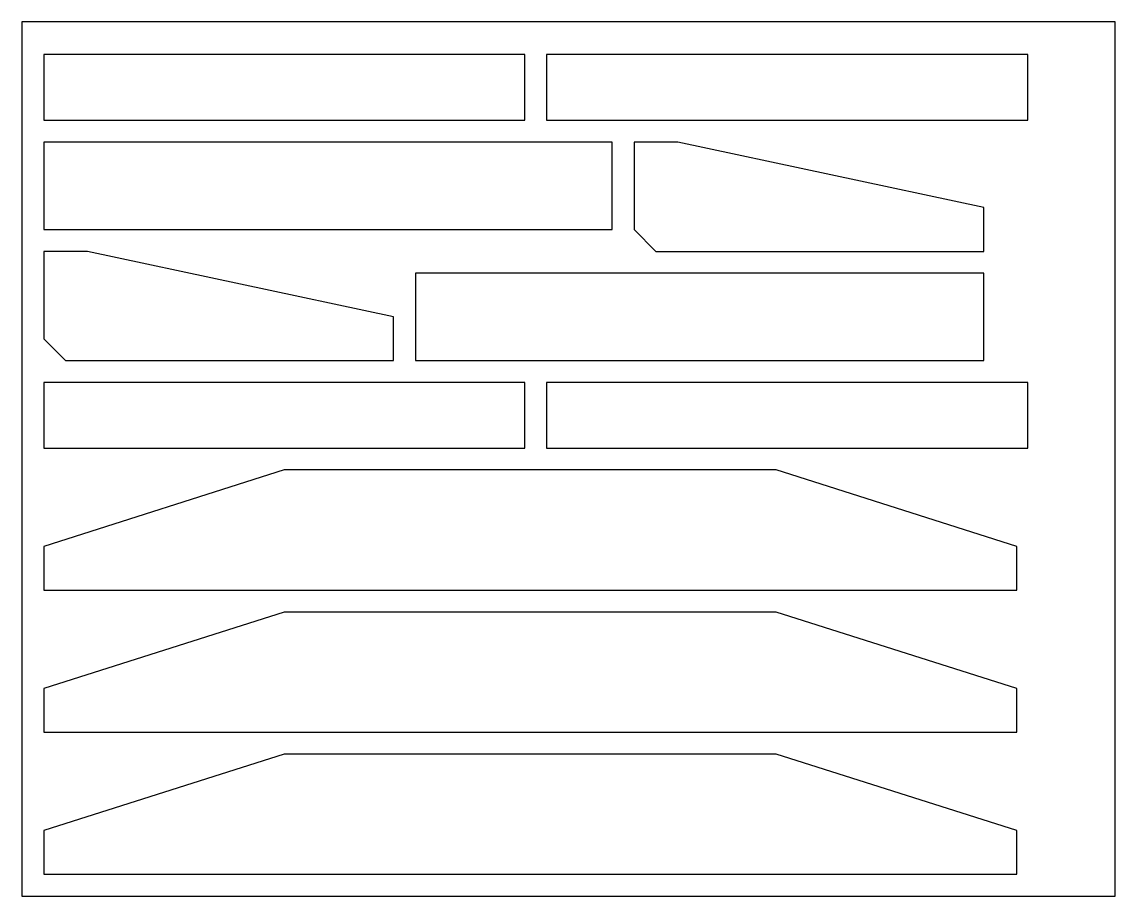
# Model space of a CAD drawing. Header units: metres. Extents: x 0 to 500, y 0 to 400.
import ezdxf

# ---------------------------------------------------------------- set-up
doc = ezdxf.new("R2010")
doc.units = ezdxf.units.M

msp = doc.modelspace()

# ---------------------------------------------------------------- linework, layer by layer
for points in [[(0, 0), (500, 0), (500, 400), (0, 400)], [(230, 385), (10, 385), (10, 355), (230, 355)], [(460, 385), (240, 385), (240, 355), (460, 355)], [(10, 305), (270, 305), (270, 345), (10, 345)], [(290, 295), (440, 295), (440, 315), (300, 345), (280, 345), (280, 305)], [(20, 245), (170, 245), (170, 265), (30, 295), (10, 295), (10, 255)], [(180, 245), (440, 245), (440, 285), (180, 285)], [(230, 235), (10, 235), (10, 205), (230, 205)], [(460, 235), (240, 235), (240, 205), (460, 205)], [(10, 140), (455, 140), (455, 160), (345, 195), (120, 195), (10, 160)], [(10, 75), (455, 75), (455, 95), (345, 130), (120, 130), (10, 95)], [(10, 10), (455, 10), (455, 30), (345, 65), (120, 65), (10, 30)]]:
    msp.add_lwpolyline(points, close=True)

doc.saveas('drawing.dxf')
